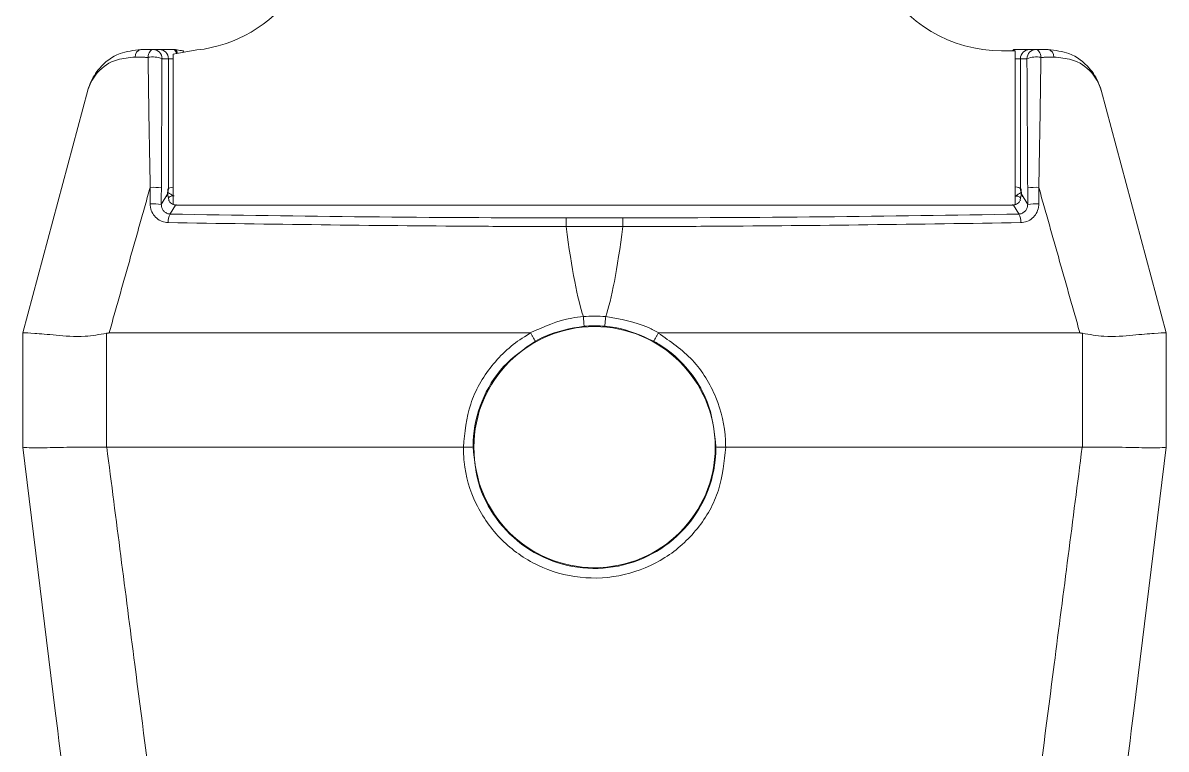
# Model space of a CAD drawing. Extents: x 12.1 to 108.7, y 1 to 80.4.
# Drawn here: x 47.239 to 48.489, y 28.366 to 29.16 of the extents above; entities that cross this region are included whole.
import ezdxf

# ---------------------------------------------------------------- set-up
doc = ezdxf.new("R2010")
doc.units = 0
doc.header["$MEASUREMENT"] = 0
doc.linetypes.add('SLD-Solid', pattern=[0])
doc.layers.add('OBJECT', color=7, linetype='CONTINUOUS')

msp = doc.modelspace()

# ---------------------------------------------------------------- linework, layer by layer
at = {"layer": 'OBJECT', "linetype": 'SLD-Solid', "lineweight": 15}
for p, q in [((47.3808, 29.131), (47.3878, 29.131)), ((47.3878, 29.131), (47.4035, 29.131)), ((47.403, 29.126), (47.4288, 29.1305)), ((47.403, 28.9614), (47.403, 29.126)), ((47.4049, 29.1309), (47.4051, 29.1309)), ((47.4139, 29.1279), (47.4141, 29.1296)), ((48.3087, 29.1296), (48.3236, 29.1296)), ((48.3223, 29.1309), (48.3221, 29.1309)), ((48.3393, 29.131), (48.3236, 29.131)), ((48.3236, 29.1296), (48.3236, 28.9612)), ((48.3464, 29.131), (48.3393, 29.131)), ((47.3978, 29.121), (47.3907, 29.121)), ((47.3978, 28.979), (47.3978, 29.121)), ((47.403, 29.121), (47.3978, 29.121)), ((48.3236, 29.121), (48.3293, 29.121)), ((48.3293, 28.979), (48.3293, 29.121)), ((48.3293, 29.121), (48.3364, 29.121)), ((47.2386, 28.821), (47.3097, 29.0865)), ((48.4886, 28.821), (48.4174, 29.0865)), ((47.397, 28.9734), (47.397, 28.9758)), ((47.3971, 28.9777), (47.3978, 28.979)), ((48.3301, 28.9777), (48.3293, 28.979)), ((48.3301, 28.9734), (48.3301, 28.9758)), ((47.3899, 28.9616), (47.397, 28.9734)), ((47.3982, 28.9664), (47.398, 28.966)), ((48.329, 28.9664), (48.3292, 28.966)), ((48.3372, 28.9616), (48.3301, 28.9734)), ((47.4055, 28.9609), (47.3996, 28.9511)), ((47.4056, 28.961), (47.4055, 28.9609)), ((47.4055, 28.9609), (47.4077, 28.9609)), ((48.3194, 28.9609), (47.4077, 28.9609)), ((47.4077, 28.9609), (47.4077, 28.9609)), ((48.3194, 28.9609), (48.3217, 28.9609)), ((48.3194, 28.9609), (48.3194, 28.9609)), ((48.3216, 28.961), (48.3217, 28.9609)), ((48.3217, 28.9609), (48.3276, 28.9511)), ((47.8325, 28.9468), (47.8946, 28.9468)), ((47.8947, 28.9374), (47.8325, 28.9374)), ((47.2386, 28.696), (47.2386, 28.821)), ((47.2386, 28.821), (47.2386, 28.821)), ((47.3301, 28.8205), (47.3301, 28.696)), ((47.3329, 28.821), (47.7933, 28.821)), ((48.3943, 28.821), (47.9339, 28.821)), ((48.397, 28.8205), (48.397, 28.696)), ((48.4886, 28.821), (48.4886, 28.821)), ((48.4886, 28.696), (48.4886, 28.821)), ((47.2386, 28.696), (47.2386, 28.696)), ((47.274, 28.4074), (47.2386, 28.696)), ((47.3303, 28.696), (47.7202, 28.696)), ((47.7202, 28.696), (47.7202, 28.696)), ((48.3968, 28.696), (48.007, 28.696)), ((48.007, 28.696), (48.007, 28.696)), ((48.4531, 28.4074), (48.4886, 28.696)), ((48.4886, 28.696), (48.4886, 28.696))]:
    msp.add_line(p, q, dxfattribs=at)
at = {"layer": 'OBJECT', "linetype": 'SLD-Solid', "lineweight": 15, "flags": 128}
for points in [[(47.3755, 29.1224), (47.3757, 29.1242), (47.3761, 29.1258), (47.3766, 29.1273), (47.3773, 29.1286), (47.378, 29.1296), (47.3789, 29.1304), (47.3798, 29.1309), (47.3808, 29.131)], [(47.4066, 29.1266), (47.4061, 29.1281), (47.4056, 29.1293), (47.4049, 29.1303), (47.4042, 29.1308), (47.4035, 29.131)], [(48.313, 29.1296), (48.313, 29.1296)], [(48.3517, 29.1224), (48.3515, 29.1242), (48.3511, 29.1258), (48.3506, 29.1273), (48.3499, 29.1286), (48.3491, 29.1296), (48.3483, 29.1304), (48.3473, 29.1309), (48.3464, 29.131)]]:
    msp.add_lwpolyline(points, dxfattribs=at)
at = {"layer": 'OBJECT', "linetype": 'SLD-Solid', "lineweight": 15}
msp.add_circle((47.8636, 28.696), 0.1319, dxfattribs=at)
for centre, radius, start, end in [((48.3087, 29.2796), 0.15, 208.3263, 270), ((47.4124, 29.2796), 0.15, 276.2823, 324.3513), ((47.3694, 29.1231), 0.00813, 102.1963, 182.4272), ((47.3808, 29.121), 0.00999, 359.9607, 89.9607), ((47.3878, 29.121), 0.00999, 359.9607, 89.9607), ((47.4035, 29.121), 0.01, 80.9914, 90), ((47.4029, 29.127), 0.00446, 356.6831, 60.3742), ((48.3227, 29.1288), 0.0022, 105.1729, 158.8634), ((48.324, 29.1285), 0.00255, 98.7005, 155.198), ((48.3236, 29.121), 0.01, 90, 99.0086), ((48.3393, 29.121), 0.00999, 90.0393, 180.0393), ((48.3464, 29.121), 0.00999, 90.0393, 180.0393), ((48.3578, 29.1231), 0.00813, 357.5728, 77.8037), ((47.3805, 29.0933), 0.0296, 69.6956, 99.7784), ((48.3467, 29.0933), 0.0296, 80.2216, 110.3044), ((47.381, 28.9125), 0.0678, 82.3869, 92.6803), ((47.3879, 28.979), 0.00992, 336.6523, 0.2694), ((48.3392, 28.979), 0.00992, 179.7306, 203.3477), ((48.3462, 28.9125), 0.0678, 87.3197, 97.6131), ((47.3809, 28.8944), 0.0678, 82.3868, 92.6801), ((47.4127, 28.9432), 0.0153, 149.2139, 185.9958), ((48.3144, 28.9432), 0.0153, 354.0042, 30.7861), ((48.3462, 28.8944), 0.0678, 87.3199, 97.6132), ((47.8636, 28.6964), 0.1429, 85.1062, 94.8938)]:
    msp.add_arc(centre, radius, start, end, dxfattribs=at)
for centre, major_axis, ratio, start_param, end_param in [((47.3846, 28.9902), (-0.008, 0.0234), 0.411517, 3.54502, 3.919031), ((47.3945, 28.9902), (-0.002, 0.016), 0.100662, 3.339482, 3.812184), ((47.4128, 28.9789), (0.015, 0), 0.145814, 2.281166, 3.089233), ((48.3143, 28.9789), (0.015, 0), 0.145814, 0.05236, 0.90761), ((48.3326, 28.9902), (0.002, 0.016), 0.100662, 2.471001, 2.943703), ((48.3426, 28.9902), (0.008, 0.0234), 0.411517, 2.364154, 2.738165), ((47.4033, 28.9672), (-0.004, 0.0117), 0.411517, 0.876129, 1.497694), ((48.3239, 28.9672), (0.004, 0.0117), 0.411517, 4.785491, 5.407056), ((47.8636, 29.1413), (2.2237, 0), 0.08749, 4.50219, 4.698427), ((47.8636, 29.1413), (2.2237, 0), 0.08749, 4.726351, 4.922588), ((47.8636, 49.9142), (0, 21.0932), 0.014063, 3.03651, 3.100472), ((47.8636, 49.9142), (0, 21.0932), 0.014063, 3.182713, 3.246675)]:
    msp.add_ellipse(centre, major_axis=major_axis, ratio=ratio, start_param=start_param, end_param=end_param, dxfattribs=at)
for points, knots in [([(47.3097, 29.0865), (47.3097, 29.0866), (47.31, 29.0874), (47.3107, 29.09), (47.3138, 29.0985), (47.3228, 29.1128), (47.3413, 29.1277), (47.3597, 29.13), (47.3677, 29.131)], [0, 0, 0, 0, 0.00366, 0.034965, 0.112488, 0.381452, 0.732443, 1, 1, 1, 1]), ([(47.4049, 29.1309), (47.4066, 29.1306), (47.4096, 29.1302), (47.4128, 29.1297), (47.4141, 29.1296)], [0, 0, 0, 0, 0.564668, 1, 1, 1, 1]), ([(48.4174, 29.0865), (48.4174, 29.0866), (48.4172, 29.0874), (48.4164, 29.09), (48.4133, 29.0985), (48.4043, 29.1128), (48.3858, 29.1277), (48.3674, 29.13), (48.3595, 29.131)], [0, 0, 0, 0, 0.0036596, 0.034965, 0.1124877, 0.3814516, 0.7324428, 1, 1, 1, 1]), ([(47.3613, 29.1227), (47.3546, 29.1221), (47.3375, 29.1206), (47.3196, 29.1074), (47.312, 29.0943), (47.3099, 29.0872), (47.3097, 29.0866), (47.3097, 29.0865)], [0, 0, 0, 0, 0.244744, 0.626729, 0.967928, 0.996144, 1, 1, 1, 1]), ([(47.3778, 28.9802), (47.3777, 28.9869), (47.3771, 29.0202), (47.3762, 29.0677), (47.3757, 29.1082), (47.3755, 29.1224)], [0, 0, 0, 0, 0.1396833, 0.6986629, 1, 1, 1, 1]), ([(48.3493, 28.9802), (48.3495, 28.9869), (48.3501, 29.0202), (48.3509, 29.0677), (48.3515, 29.1082), (48.3517, 29.1224)], [0, 0, 0, 0, 0.1396833, 0.6986629, 1, 1, 1, 1]), ([(48.3659, 29.1227), (48.3725, 29.1221), (48.3896, 29.1206), (48.4075, 29.1074), (48.4152, 29.0943), (48.4172, 29.0872), (48.4174, 29.0866), (48.4174, 29.0865)], [0, 0, 0, 0, 0.244744, 0.626729, 0.967928, 0.996144, 1, 1, 1, 1]), ([(47.397, 28.9758), (47.397, 28.9761), (47.397, 28.9767), (47.397, 28.9773), (47.3971, 28.9776), (47.3971, 28.9777), (47.3971, 28.9777)], [0, 0, 0, 0, 0.441079, 0.822105, 0.939417, 1, 1, 1, 1]), ([(48.3301, 28.9758), (48.3301, 28.9761), (48.3301, 28.9767), (48.3301, 28.9773), (48.3301, 28.9776), (48.3301, 28.9777), (48.3301, 28.9777)], [0, 0, 0, 0, 0.4410791, 0.8221047, 0.939417, 1, 1, 1, 1]), ([(47.3968, 28.9745), (47.397, 28.9744), (47.3975, 28.9743), (47.4006, 28.9726), (47.4028, 28.9708), (47.4035, 28.9709), (47.4036, 28.971)], [0, 0, 0, 0, 0.2763848, 0.5617616, 0.9092962, 1, 1, 1, 1]), ([(47.3977, 28.9687), (47.3984, 28.9692), (47.3999, 28.9704), (47.4023, 28.9711), (47.4037, 28.9709), (47.4039, 28.9708)], [0, 0, 0, 0, 0.371591, 0.901161, 1, 1, 1, 1]), ([(47.4055, 28.9609), (47.4049, 28.961), (47.4036, 28.9611), (47.4016, 28.9619), (47.3994, 28.9635), (47.3985, 28.9651), (47.398, 28.966)], [0, 0, 0, 0, 0.116463, 0.269448, 0.542695, 1, 1, 1, 1]), ([(48.3217, 28.9609), (48.3222, 28.961), (48.3235, 28.9611), (48.3255, 28.9619), (48.3278, 28.9635), (48.3286, 28.9651), (48.3292, 28.966)], [0, 0, 0, 0, 0.1164628, 0.2694476, 0.5426948, 1, 1, 1, 1]), ([(48.3304, 28.9745), (48.3301, 28.9744), (48.3296, 28.9743), (48.3265, 28.9726), (48.3243, 28.9708), (48.3237, 28.9709), (48.3236, 28.971)], [0, 0, 0, 0, 0.276385, 0.561762, 0.909296, 1, 1, 1, 1]), ([(48.324, 28.9707), (48.3246, 28.9707), (48.3262, 28.9707), (48.3282, 28.9699), (48.3292, 28.969), (48.3294, 28.9688)], [0, 0, 0, 0, 0.299023, 0.82164, 1, 1, 1, 1]), ([(47.3975, 28.9416), (47.3952, 28.9419), (47.3907, 28.9425), (47.3847, 28.9462), (47.3802, 28.9515), (47.378, 28.9572), (47.3778, 28.9608), (47.3778, 28.9621)], [0, 0, 0, 0, 0.2190622, 0.4380201, 0.659218, 0.8799994, 1, 1, 1, 1]), ([(47.3899, 28.9616), (47.39, 28.9604), (47.3902, 28.958), (47.392, 28.9548), (47.3946, 28.9524), (47.3974, 28.9512), (47.3991, 28.9511), (47.3996, 28.9511)], [0, 0, 0, 0, 0.219004, 0.437501, 0.669165, 0.907193, 1, 1, 1, 1]), ([(47.4077, 28.9609), (47.4076, 28.9609), (47.4068, 28.9609), (47.4061, 28.961), (47.4056, 28.961)], [0, 0, 0, 0, 0.250072, 1, 1, 1, 1]), ([(48.3216, 28.961), (48.3214, 28.961), (48.3207, 28.961), (48.32, 28.9609), (48.3194, 28.9609)], [0, 0, 0, 0, 0.25003, 1, 1, 1, 1]), ([(48.3372, 28.9616), (48.3371, 28.9604), (48.3369, 28.958), (48.3351, 28.9548), (48.3325, 28.9524), (48.3298, 28.9512), (48.328, 28.9511), (48.3276, 28.9511)], [0, 0, 0, 0, 0.219004, 0.437501, 0.669165, 0.907193, 1, 1, 1, 1]), ([(48.3296, 28.9416), (48.3319, 28.9419), (48.3365, 28.9425), (48.3425, 28.9462), (48.3469, 28.9515), (48.3491, 28.9572), (48.3493, 28.9608), (48.3494, 28.9621)], [0, 0, 0, 0, 0.219062, 0.43802, 0.659218, 0.879999, 1, 1, 1, 1]), ([(47.8325, 28.9374), (47.8258, 28.9374), (47.7925, 28.9374), (47.6464, 28.9379), (47.5088, 28.94), (47.3975, 28.9416)], [0, 0, 0, 0, 0.045653, 0.228294, 1, 1, 1, 1]), ([(47.8325, 28.9374), (47.8325, 28.9385), (47.8325, 28.9407), (47.8325, 28.9436), (47.8325, 28.9457), (47.8325, 28.9466), (47.8325, 28.9468), (47.8325, 28.9468)], [0, 0, 0, 0, 0.235917, 0.471833, 0.707753, 0.925415, 1, 1, 1, 1]), ([(47.8947, 28.9374), (47.8947, 28.9385), (47.8947, 28.9407), (47.8947, 28.9436), (47.8947, 28.9457), (47.8946, 28.9466), (47.8946, 28.9468), (47.8946, 28.9468)], [0, 0, 0, 0, 0.235917, 0.471833, 0.707753, 0.925415, 1, 1, 1, 1]), ([(47.8947, 28.9374), (47.9014, 28.9374), (47.9347, 28.9374), (48.0807, 28.9379), (48.2183, 28.94), (48.3296, 28.9416)], [0, 0, 0, 0, 0.045653, 0.228294, 1, 1, 1, 1]), ([(47.7933, 28.821), (47.8081, 28.8277), (47.8269, 28.8362), (47.8472, 28.8384), (47.8514, 28.8388)], [0, 0, 0, 0, 0.791837, 1, 1, 1, 1]), ([(47.8523, 28.8283), (47.8523, 28.8284), (47.8523, 28.8284), (47.8522, 28.8289), (47.8521, 28.83), (47.8519, 28.8324), (47.8517, 28.8355), (47.8515, 28.8377), (47.8514, 28.8388)], [0, 0, 0, 0, 0.101759, 0.160244, 0.370183, 0.580122, 0.790061, 1, 1, 1, 1]), ([(47.8758, 28.8388), (47.8757, 28.8377), (47.8755, 28.8355), (47.8752, 28.8324), (47.875, 28.83), (47.8749, 28.8289), (47.8749, 28.8284), (47.8749, 28.8284), (47.8749, 28.8283)], [0, 0, 0, 0, 0.209939, 0.419878, 0.629817, 0.839756, 0.898241, 1, 1, 1, 1]), ([(47.8758, 28.8388), (47.8918, 28.8361), (47.9121, 28.8326), (47.9301, 28.823), (47.9339, 28.821)], [0, 0, 0, 0, 0.7918098, 1, 1, 1, 1]), ([(47.8523, 28.8283), (47.8374, 28.8258), (47.8188, 28.8226), (47.8023, 28.8138), (47.7989, 28.812)], [0, 0, 0, 0, 0.7963771, 1, 1, 1, 1]), ([(47.8749, 28.8283), (47.8682, 28.8287), (47.8606, 28.829), (47.8531, 28.8284), (47.8523, 28.8283)], [0, 0, 0, 0, 0.8861176, 1, 1, 1, 1]), ([(47.9282, 28.812), (47.9145, 28.8182), (47.8973, 28.8259), (47.8787, 28.8279), (47.8749, 28.8283)], [0, 0, 0, 0, 0.796377, 1, 1, 1, 1]), ([(47.2386, 28.821), (47.2388, 28.8211), (47.2396, 28.8213), (47.2496, 28.8205), (47.2733, 28.8189), (47.3021, 28.8158), (47.3222, 28.8192), (47.3301, 28.8205)], [0, 0, 0, 0, 0.097508, 0.351331, 0.599304, 0.843154, 1, 1, 1, 1]), ([(47.7202, 28.696), (47.7218, 28.712), (47.7249, 28.744), (47.7494, 28.7865), (47.7754, 28.8102), (47.7916, 28.8195), (47.7938, 28.8208)], [0, 0, 0, 0, 0.315568, 0.631102, 0.947588, 1, 1, 1, 1]), ([(47.7938, 28.8208), (47.7938, 28.8208), (47.7938, 28.8209), (47.7936, 28.821), (47.7935, 28.821), (47.7933, 28.821), (47.7933, 28.821)], [0, 0, 0, 0, 0.159851, 0.363921, 0.750554, 1, 1, 1, 1]), ([(47.7989, 28.812), (47.7989, 28.812), (47.7989, 28.8121), (47.7987, 28.8123), (47.7981, 28.8132), (47.797, 28.8152), (47.7955, 28.8179), (47.7944, 28.8198), (47.7938, 28.8208)], [0, 0, 0, 0, 0.048564, 0.14016, 0.355136, 0.570096, 0.785048, 1, 1, 1, 1]), ([(47.9333, 28.8208), (47.9328, 28.8198), (47.9317, 28.8179), (47.9302, 28.8152), (47.929, 28.8132), (47.9284, 28.8123), (47.9283, 28.8121), (47.9282, 28.812), (47.9282, 28.812)], [0, 0, 0, 0, 0.214952, 0.429904, 0.644864, 0.85984, 0.951436, 1, 1, 1, 1]), ([(47.9339, 28.821), (47.9338, 28.821), (47.9337, 28.821), (47.9335, 28.821), (47.9334, 28.8209), (47.9333, 28.8208), (47.9333, 28.8208)], [0, 0, 0, 0, 0.344879, 0.691965, 0.85965, 1, 1, 1, 1]), ([(47.9333, 28.8208), (47.9465, 28.8117), (47.9731, 28.7934), (47.9985, 28.7513), (48.0066, 28.7171), (48.0069, 28.6986), (48.007, 28.696)], [0, 0, 0, 0, 0.315107, 0.632944, 0.949791, 1, 1, 1, 1]), ([(48.4886, 28.821), (48.4884, 28.8211), (48.4875, 28.8213), (48.4775, 28.8205), (48.4538, 28.8189), (48.4251, 28.8158), (48.4049, 28.8192), (48.397, 28.8205)], [0, 0, 0, 0, 0.097508, 0.351331, 0.599304, 0.843154, 1, 1, 1, 1]), ([(47.7989, 28.812), (47.7866, 28.8035), (47.7619, 28.7863), (47.7384, 28.747), (47.7312, 28.7154), (47.7309, 28.6984), (47.7308, 28.6963)], [0, 0, 0, 0, 0.318291, 0.636578, 0.954854, 1, 1, 1, 1]), ([(47.9963, 28.6963), (47.9948, 28.7112), (47.9918, 28.741), (47.9689, 28.7807), (47.9448, 28.8024), (47.9301, 28.8109), (47.9282, 28.812)], [0, 0, 0, 0, 0.3178101, 0.6356051, 0.9537921, 1, 1, 1, 1]), ([(47.2386, 28.696), (47.2399, 28.6957), (47.2427, 28.6952), (47.2635, 28.6953), (47.2932, 28.6961), (47.3181, 28.6961), (47.3301, 28.696)], [0, 0, 0, 0, 0.253584, 0.507165, 0.760847, 1, 1, 1, 1]), ([(47.3303, 28.696), (47.3405, 28.6167), (47.3581, 28.4803), (47.3757, 28.3439), (47.3831, 28.2868)], [0, 0, 0, 0, 0.581449, 1, 1, 1, 1]), ([(47.7308, 28.6963), (47.7308, 28.6963), (47.7308, 28.6962), (47.7304, 28.6962), (47.7291, 28.6961), (47.7267, 28.6961), (47.7236, 28.696), (47.7213, 28.696), (47.7202, 28.696)], [0, 0, 0, 0, 0.0328764, 0.1661303, 0.3746612, 0.5831232, 0.7915612, 1, 1, 1, 1]), ([(48.007, 28.696), (48.0054, 28.68), (48.0024, 28.6481), (47.978, 28.6054), (47.942, 28.5728), (47.8967, 28.5539), (47.8477, 28.5509), (47.8004, 28.5644), (47.7602, 28.5927), (47.7319, 28.6327), (47.721, 28.6694), (47.7204, 28.6907), (47.7202, 28.696)], [0, 0, 0, 0, 0.106547, 0.213092, 0.319763, 0.426916, 0.534499, 0.642267, 0.74996, 0.857311, 0.964156, 1, 1, 1, 1]), ([(47.7308, 28.6963), (47.7323, 28.6813), (47.7352, 28.6515), (47.758, 28.6118), (47.7916, 28.5815), (47.8336, 28.5641), (47.8789, 28.5617), (47.9225, 28.5743), (47.9595, 28.6007), (47.9856, 28.6378), (47.9955, 28.6717), (47.9962, 28.6914), (47.9963, 28.6963)], [0, 0, 0, 0, 0.107261, 0.214528, 0.321699, 0.428911, 0.536129, 0.643313, 0.750517, 0.857741, 0.964919, 1, 1, 1, 1]), ([(48.007, 28.696), (48.0058, 28.696), (48.0036, 28.696), (48.0005, 28.6961), (47.998, 28.6961), (47.9967, 28.6962), (47.9964, 28.6962), (47.9963, 28.6963), (47.9963, 28.6963)], [0, 0, 0, 0, 0.208439, 0.416877, 0.625339, 0.83387, 0.967124, 1, 1, 1, 1]), ([(48.3968, 28.696), (48.3866, 28.6167), (48.369, 28.4803), (48.3514, 28.3439), (48.344, 28.2868)], [0, 0, 0, 0, 0.581449, 1, 1, 1, 1]), ([(48.4886, 28.696), (48.4872, 28.6957), (48.4845, 28.6952), (48.4637, 28.6953), (48.434, 28.6961), (48.4091, 28.6961), (48.397, 28.696)], [0, 0, 0, 0, 0.253584, 0.507165, 0.760847, 1, 1, 1, 1]), ([(47.3612, 27.7009), (47.3605, 27.7066), (47.357, 27.735), (47.3422, 27.8544), (47.3138, 28.0842), (47.2883, 28.2913), (47.274, 28.4074)], [0, 0, 0, 0, 0.024148, 0.120739, 0.507103, 1, 1, 1, 1]), ([(48.3659, 27.7009), (48.3666, 27.7066), (48.3701, 27.735), (48.3849, 27.8544), (48.4133, 28.0842), (48.4388, 28.2913), (48.4531, 28.4074)], [0, 0, 0, 0, 0.024148, 0.120739, 0.507103, 1, 1, 1, 1])]:
    msp.add_open_spline(points, degree=3, knots=knots, dxfattribs=at)
for points in [[(47.3677, 29.131), (47.3808, 29.131)], [(48.3595, 29.131), (48.3464, 29.131)], [(47.3755, 29.1224), (47.3613, 29.1227)], [(47.3907, 29.121), (47.39, 28.9797)], [(48.3364, 29.121), (48.3372, 28.9797)], [(48.3517, 29.1224), (48.3659, 29.1227)], [(47.3778, 28.9802), (47.3329, 28.821)], [(47.3778, 28.9621), (47.3778, 28.9802)], [(47.39, 28.9797), (47.3899, 28.9616)], [(48.3372, 28.9797), (48.3372, 28.9616)], [(48.3494, 28.9621), (48.3493, 28.9802)], [(48.3493, 28.9802), (48.3943, 28.821)], [(48.3194, 28.9609), (47.4077, 28.9609)], [(47.8325, 28.9374), (47.8325, 28.9374)], [(47.8947, 28.9374), (47.8947, 28.9374)], [(47.8514, 28.8388), (47.8514, 28.8388)], [(47.8758, 28.8388), (47.8758, 28.8388)], [(47.3329, 28.821), (47.3301, 28.8205)], [(48.3943, 28.821), (48.397, 28.8205)], [(47.3301, 28.696), (47.3303, 28.696)], [(48.397, 28.696), (48.3968, 28.696)]]:
    msp.add_open_spline(points, degree=1, dxfattribs=at)

doc.saveas('drawing.dxf')
